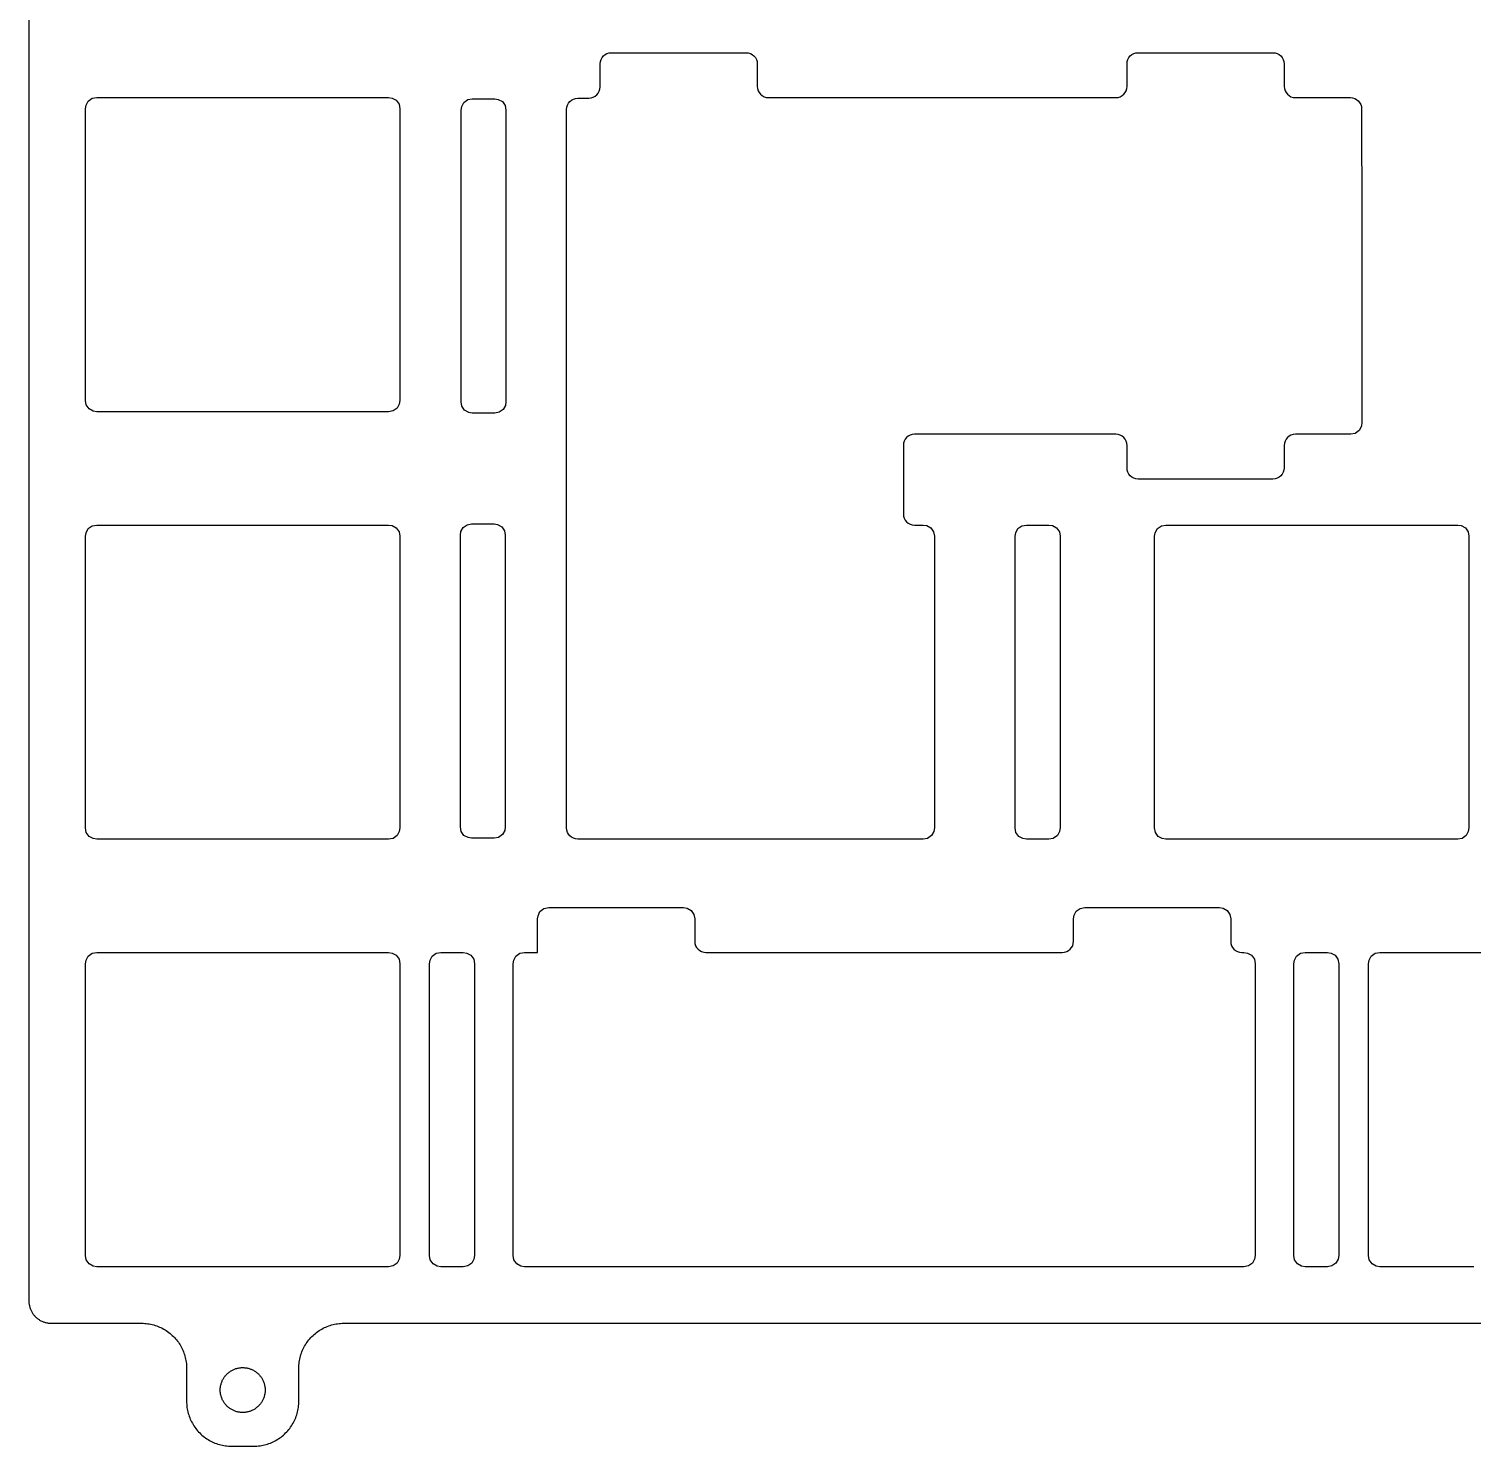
# Model space of a CAD drawing. Header units: millimetres. Extents: x -303 to 2, y 53 to 159.
# Drawn here: x -303 to -238.7, y 52.6 to 115.7 of the extents above; entities that cross this region are included whole.
import ezdxf

# ---------------------------------------------------------------- set-up
doc = ezdxf.new("R2010")
doc.units = ezdxf.units.MM
doc.layers.get('0').update_dxf_attribs({"linetype": 'CONTINUOUS'})

msp = doc.modelspace()

# ---------------------------------------------------------------- linework, layer by layer
for points in [[(-302.99709, 152.30625), (-302.99709, 59.05837), (-302.99651, 59.02423), (-302.99476, 58.99013), (-302.99185, 58.95611), (-302.98778, 58.92221), (-302.98255, 58.88846), (-302.97618, 58.85492), (-302.96866, 58.82161), (-302.96001, 58.78857), (-302.95024, 58.75586), (-302.93935, 58.72349), (-302.92737, 58.69152), (-302.9143, 58.65997), (-302.90017, 58.62889), (-302.88498, 58.59831), (-302.86875, 58.56826), (-302.85151, 58.53879), (-302.83327, 58.50992), (-302.81406, 58.48169), (-302.7939, 58.45414), (-302.7728, 58.42728), (-302.7508, 58.40117), (-302.72793, 58.37582), (-302.7042, 58.35126), (-302.67964, 58.32754), (-302.65429, 58.30466), (-302.62818, 58.28266), (-302.60133, 58.26157), (-302.57377, 58.2414), (-302.54554, 58.22219), (-302.51667, 58.20395), (-302.4872, 58.18671), (-302.45716, 58.17049), (-302.42657, 58.1553), (-302.39549, 58.14116), (-302.36395, 58.12809), (-302.33197, 58.11611), (-302.29961, 58.10523), (-302.26689, 58.09546), (-302.23386, 58.08681), (-302.20055, 58.07929), (-302.167, 58.07291), (-302.13326, 58.06769), (-302.09936, 58.06362), (-302.06533, 58.0607), (-302.03123, 58.05896), (-301.99709, 58.05837), (-297.97159, 58.05837), (-297.90331, 58.05721), (-297.83511, 58.05371), (-297.76706, 58.04789), (-297.69926, 58.03974), (-297.63177, 58.02929), (-297.56468, 58.01654), (-297.49806, 58.00151), (-297.432, 57.98421), (-297.36656, 57.96466), (-297.30183, 57.94289), (-297.23788, 57.91893), (-297.17479, 57.8928), (-297.11262, 57.86452), (-297.05146, 57.83414), (-296.99137, 57.80169), (-296.93242, 57.76721), (-296.87469, 57.73074), (-296.81823, 57.69231), (-296.76312, 57.65198), (-296.70942, 57.6098), (-296.65718, 57.5658), (-296.60648, 57.52004), (-296.55738, 57.47259), (-296.50992, 57.42348), (-296.46416, 57.37278), (-296.42017, 57.32055), (-296.37798, 57.26685), (-296.33765, 57.21173), (-296.29923, 57.15528), (-296.26275, 57.09754), (-296.22827, 57.03859), (-296.19582, 56.9785), (-296.16544, 56.91734), (-296.13717, 56.85517), (-296.11103, 56.79208), (-296.08707, 56.72813), (-296.0653, 56.6634), (-296.04576, 56.59797), (-296.02846, 56.5319), (-296.01342, 56.46528), (-296.00067, 56.39819), (-295.99022, 56.33071), (-295.98208, 56.2629), (-295.97625, 56.19486), (-295.97276, 56.12665), (-295.97159, 56.05837), (-295.97159, 54.58337), (-295.97042, 54.51509), (-295.96693, 54.44689), (-295.96111, 54.37884), (-295.95296, 54.31104), (-295.94251, 54.24355), (-295.92976, 54.17646), (-295.91473, 54.10984), (-295.89743, 54.04378), (-295.87788, 53.97834), (-295.85611, 53.91361), (-295.83215, 53.84966), (-295.80601, 53.78657), (-295.77774, 53.72441), (-295.74736, 53.66324), (-295.71491, 53.60315), (-295.68043, 53.5442), (-295.64396, 53.48647), (-295.60553, 53.43001), (-295.5652, 53.3749), (-295.52301, 53.3212), (-295.47902, 53.26897), (-295.43326, 53.21827), (-295.3858, 53.16916), (-295.3367, 53.1217), (-295.286, 53.07595), (-295.23377, 53.03195), (-295.18006, 52.98976), (-295.12495, 52.94943), (-295.06849, 52.91101), (-295.01076, 52.87453), (-294.95181, 52.84005), (-294.89172, 52.8076), (-294.83056, 52.77722), (-294.76839, 52.74895), (-294.7053, 52.72282), (-294.64135, 52.69885), (-294.57662, 52.67708), (-294.51118, 52.65754), (-294.44512, 52.64024), (-294.3785, 52.6252), (-294.31141, 52.61245), (-294.24392, 52.602), (-294.17612, 52.59386), (-294.10808, 52.58804), (-294.03987, 52.58454), (-293.97159, 52.58337), (-292.97159, 52.58337), (-292.90331, 52.58454), (-292.83511, 52.58804), (-292.76706, 52.59386), (-292.69926, 52.602), (-292.63177, 52.61245), (-292.56468, 52.6252), (-292.49806, 52.64024), (-292.432, 52.65754), (-292.36656, 52.67708), (-292.30183, 52.69885), (-292.23788, 52.72282), (-292.17479, 52.74895), (-292.11262, 52.77722), (-292.05146, 52.8076), (-291.99137, 52.84005), (-291.93242, 52.87453), (-291.87469, 52.91101), (-291.81823, 52.94943), (-291.76312, 52.98976), (-291.70942, 53.03195), (-291.65718, 53.07595), (-291.60648, 53.1217), (-291.55738, 53.16916), (-291.50992, 53.21827), (-291.46416, 53.26897), (-291.42017, 53.3212), (-291.37798, 53.3749), (-291.33765, 53.43001), (-291.29923, 53.48647), (-291.26275, 53.5442), (-291.22827, 53.60315), (-291.19582, 53.66324), (-291.16544, 53.72441), (-291.13717, 53.78657), (-291.11103, 53.84966), (-291.08707, 53.91361), (-291.0653, 53.97834), (-291.04576, 54.04378), (-291.02846, 54.10984), (-291.01342, 54.17646), (-291.00067, 54.24355), (-290.99022, 54.31104), (-290.98208, 54.37884), (-290.97625, 54.44689), (-290.97276, 54.51509), (-290.97159, 54.58337), (-290.97159, 56.05837), (-290.97042, 56.12665), (-290.96693, 56.19486), (-290.96111, 56.2629), (-290.95296, 56.33071), (-290.94251, 56.39819), (-290.92976, 56.46528), (-290.91473, 56.5319), (-290.89743, 56.59797), (-290.87788, 56.6634), (-290.85611, 56.72813), (-290.83215, 56.79208), (-290.80601, 56.85517), (-290.77774, 56.91734), (-290.74736, 56.9785), (-290.71491, 57.03859), (-290.68043, 57.09754), (-290.64396, 57.15528), (-290.60553, 57.21173), (-290.5652, 57.26685), (-290.52301, 57.32055), (-290.47902, 57.37278), (-290.43326, 57.42348), (-290.3858, 57.47259), (-290.3367, 57.52004), (-290.286, 57.5658), (-290.23377, 57.6098), (-290.18006, 57.65198), (-290.12495, 57.69231), (-290.06849, 57.73074), (-290.01076, 57.76721), (-289.95181, 57.80169), (-289.89172, 57.83414), (-289.83056, 57.86452), (-289.76839, 57.8928), (-289.7053, 57.91893), (-289.64135, 57.94289), (-289.57662, 57.96466), (-289.51118, 57.98421), (-289.44512, 58.00151), (-289.3785, 58.01654), (-289.31141, 58.02929), (-289.24392, 58.03974), (-289.17612, 58.04789), (-289.10808, 58.05371), (-289.03987, 58.05721), (-288.97159, 58.05837), (-202.72159, 58.05837)], [(-238.62415, 60.58084), (-239.20834, 60.58084), (-239.79966, 60.58084), (-240.39694, 60.58084), (-240.99897, 60.58084), (-241.60458, 60.58084), (-242.21256, 60.58084), (-242.82174, 60.58084), (-242.97994, 60.60721), (-243.16354, 60.70291), (-243.28893, 60.88118), (-243.32174, 61.08084), (-243.32174, 61.15543), (-243.32174, 61.37283), (-243.32174, 61.72354), (-243.32174, 61.94591), (-243.32174, 62.19803), (-243.32174, 62.47871), (-243.32174, 62.78677), (-243.32174, 63.12102), (-243.32174, 63.48026), (-243.32174, 63.8633), (-243.32174, 64.26895), (-243.32174, 64.69603), (-243.32174, 65.14334), (-243.32174, 65.6097), (-243.32174, 66.0939), (-243.32174, 66.59477), (-243.32174, 67.11111), (-243.32174, 67.64174), (-243.32174, 68.18546), (-243.32174, 68.74107), (-243.32174, 69.3074), (-243.32174, 69.88325), (-243.32174, 70.46744), (-243.32174, 71.05876), (-243.32174, 71.65604), (-243.32174, 72.25807), (-243.32174, 72.86368), (-243.32174, 73.47166), (-243.32174, 74.08084), (-243.29537, 74.23904), (-243.19967, 74.42264), (-243.0214, 74.54803), (-242.82174, 74.58084), (-242.74716, 74.58084), (-242.52975, 74.58084), (-242.17904, 74.58084), (-241.95667, 74.58084), (-241.70455, 74.58084), (-241.42387, 74.58084), (-241.11581, 74.58084), (-240.78156, 74.58084), (-240.42233, 74.58084), (-240.03928, 74.58084), (-239.63363, 74.58084), (-239.20655, 74.58084), (-238.75924, 74.58084), (-238.29289, 74.58084)]]:
    msp.add_lwpolyline(points)
for points in [[(-262.65924, 90.73143), (-262.65924, 90.34839), (-262.65924, 89.94273), (-262.65924, 89.51565), (-262.65924, 89.06834), (-262.65924, 88.60199), (-262.65924, 88.11778), (-262.65924, 87.61691), (-262.65924, 87.10057), (-262.65924, 86.56994), (-262.65924, 86.02623), (-262.65924, 85.47061), (-262.65924, 84.90428), (-262.65924, 84.32843), (-262.65924, 83.74424), (-262.65924, 83.15292), (-262.65924, 82.55565), (-262.65924, 81.95361), (-262.65924, 81.348), (-262.65924, 80.74002), (-262.65924, 80.13084), (-262.68561, 79.97264), (-262.78131, 79.78904), (-262.95958, 79.66365), (-263.15924, 79.63084), (-263.23382, 79.63084), (-263.45123, 79.63084), (-263.80194, 79.63084), (-264.02431, 79.63084), (-264.27643, 79.63084), (-264.55711, 79.63084), (-264.86517, 79.63084), (-265.19942, 79.63084), (-265.55865, 79.63084), (-265.9417, 79.63084), (-266.34735, 79.63084), (-266.77443, 79.63084), (-267.22174, 79.63084), (-267.68809, 79.63084), (-268.1723, 79.63084), (-268.67317, 79.63084), (-269.18951, 79.63084), (-269.72014, 79.63084), (-270.26385, 79.63084), (-270.81947, 79.63084), (-271.3858, 79.63084), (-271.96165, 79.63084), (-272.54584, 79.63084), (-273.13716, 79.63084), (-273.73444, 79.63084), (-274.33647, 79.63084), (-274.94208, 79.63084), (-275.55006, 79.63084), (-276.15924, 79.63084), (-278.54024, 79.63084, -0.41421356), (-279.04024, 80.13084), (-279.04024, 89.65584), (-279.04024, 89.73216), (-279.04024, 89.95086), (-279.04024, 90.30246), (-279.04024, 90.52513), (-279.04024, 90.77748), (-279.04024, 91.05831), (-279.04024, 91.36645), (-279.04024, 91.7007), (-279.04024, 92.05989), (-279.04024, 92.44283), (-279.04024, 92.84833), (-279.04024, 93.27522), (-279.04024, 93.7223), (-279.04024, 94.18839), (-279.04024, 94.67231), (-279.04024, 95.17287), (-279.04024, 95.6889), (-279.04024, 96.21919), (-279.04024, 96.76258), (-279.04024, 97.31787), (-279.04024, 97.88389), (-279.04024, 98.45944), (-279.04024, 99.04334), (-279.04024, 99.63441), (-279.04024, 100.23147), (-279.04024, 100.83332), (-279.04024, 101.43879), (-279.04024, 102.04669), (-279.04024, 102.65584), (-279.04024, 112.15372, -0.41421356), (-278.54024, 112.65372), (-278.04849, 112.65372, 0.41421356), (-277.54849, 113.15372), (-277.54849, 114.18084, -0.41421356), (-277.04849, 114.68084), (-277.04849, 114.68084), (-271.04849, 114.68084), (-271.04849, 114.68084, -0.41421356), (-270.54849, 114.18084), (-270.54849, 113.18084, 0.41421356), (-270.04849, 112.68084), (-269.01549, 112.68084), (-268.94091, 112.68084), (-268.7235, 112.68084), (-268.37279, 112.68084), (-268.15042, 112.68084), (-267.8983, 112.68084), (-267.61762, 112.68084), (-267.30956, 112.68084), (-266.97531, 112.68084), (-266.61608, 112.68084), (-266.23303, 112.68084), (-265.82738, 112.68084), (-265.4003, 112.68084), (-264.95299, 112.68084), (-264.48664, 112.68084), (-264.00243, 112.68084), (-263.50156, 112.68084), (-262.98522, 112.68084), (-262.45459, 112.68084), (-261.91088, 112.68084), (-261.35526, 112.68084), (-260.78893, 112.68084), (-260.21308, 112.68084), (-259.62889, 112.68084), (-259.03757, 112.68084), (-258.44029, 112.68084), (-257.83826, 112.68084), (-257.23265, 112.68084), (-256.62467, 112.68084), (-256.01549, 112.68084), (-254.57749, 112.68084, 0.41421356), (-254.07749, 113.18084), (-254.07749, 114.18084, -0.41421356), (-253.57749, 114.68084), (-253.57749, 114.68084), (-247.57749, 114.68084), (-247.57749, 114.68084, -0.41421356), (-247.07749, 114.18084), (-247.07749, 113.18084, 0.41421356), (-246.57749, 112.68084), (-244.12866, 112.68084, -0.41421356), (-243.62866, 112.18084), (-243.62866, 111.20131), (-243.62592, 111.18146), (-243.62583, 111.10688), (-243.62556, 110.88952), (-243.62513, 110.53896), (-243.62485, 110.31671), (-243.62454, 110.06475), (-243.62419, 109.78426), (-243.62381, 109.47646), (-243.6234, 109.14252), (-243.62296, 108.78365), (-243.62248, 108.40105), (-243.62198, 107.99591), (-243.62146, 107.56942), (-243.6209, 107.12278), (-243.62033, 106.65718), (-243.61973, 106.17383), (-243.61911, 105.67392), (-243.61847, 105.15864), (-243.61782, 104.62919), (-243.61715, 104.08677), (-243.61646, 103.53257), (-243.61576, 102.96778), (-243.61505, 102.39361), (-243.61433, 101.81124), (-243.6136, 101.22188), (-243.61286, 100.62672), (-243.61212, 100.02696), (-243.61137, 99.42379), (-243.61062, 98.8184), (-243.60987, 98.212), (-243.63604, 98.0441), (-243.73151, 97.84918), (-243.90962, 97.7159), (-244.10924, 97.68084), (-244.18382, 97.68084), (-244.40123, 97.68084), (-244.75194, 97.68084), (-244.97431, 97.68084), (-245.22643, 97.68084), (-245.50711, 97.68084), (-245.81517, 97.68084), (-246.14942, 97.68084), (-246.50865, 97.68084), (-246.57749, 97.68084, 0.41421356), (-247.07749, 97.18084), (-247.07749, 96.18084, -0.41421356), (-247.57749, 95.68084), (-253.57749, 95.68084, -0.41421356), (-254.07749, 96.18084), (-254.07749, 97.18084, 0.41421356), (-254.57749, 97.68084), (-254.68444, 97.68084), (-255.28647, 97.68084), (-255.89208, 97.68084), (-256.50006, 97.68084), (-257.10924, 97.68084), (-263.54024, 97.68084, 0.41421356), (-264.04024, 97.18084), (-264.04024, 94.13084, 0.41421356), (-263.54024, 93.63084), (-263.15924, 93.63084), (-263.00104, 93.60447), (-262.81744, 93.50877), (-262.69205, 93.3305), (-262.65924, 93.13084), (-262.65924, 93.05626), (-262.65924, 92.83885), (-262.65924, 92.48814), (-262.65924, 92.26577), (-262.65924, 92.01365), (-262.65924, 91.73297), (-262.65924, 91.42491), (-262.65924, 91.09066)], [(-248.87174, 60.58084), (-248.94523, 60.58084), (-249.16027, 60.58084), (-249.50867, 60.58084), (-249.98229, 60.58084), (-250.57294, 60.58084), (-251.27247, 60.58084), (-252.07271, 60.58084), (-252.96549, 60.58084), (-253.94264, 60.58084), (-254.99601, 60.58084), (-256.11741, 60.58084), (-257.29869, 60.58084), (-258.53168, 60.58084), (-259.80821, 60.58084), (-261.12012, 60.58084), (-262.45924, 60.58084), (-263.8174, 60.58084), (-265.18644, 60.58084), (-266.55818, 60.58084), (-267.92447, 60.58084), (-269.27714, 60.58084), (-270.60802, 60.58084), (-271.90894, 60.58084), (-273.17174, 60.58084), (-274.38825, 60.58084), (-275.5503, 60.58084), (-276.64974, 60.58084), (-277.67838, 60.58084), (-278.62807, 60.58084), (-279.49064, 60.58084), (-280.25792, 60.58084), (-280.92174, 60.58084), (-281.07994, 60.60721), (-281.26354, 60.70291), (-281.38893, 60.88118), (-281.42174, 61.08084), (-281.42174, 61.15543), (-281.42174, 61.37283), (-281.42174, 61.72354), (-281.42174, 61.94591), (-281.42174, 62.19803), (-281.42174, 62.47871), (-281.42174, 62.78677), (-281.42174, 63.12102), (-281.42174, 63.48026), (-281.42174, 63.8633), (-281.42174, 64.26895), (-281.42174, 64.69603), (-281.42174, 65.14334), (-281.42174, 65.6097), (-281.42174, 66.0939), (-281.42174, 66.59477), (-281.42174, 67.11111), (-281.42174, 67.64174), (-281.42174, 68.18546), (-281.42174, 68.74107), (-281.42174, 69.3074), (-281.42174, 69.88325), (-281.42174, 70.46744), (-281.42174, 71.05876), (-281.42174, 71.65604), (-281.42174, 72.25807), (-281.42174, 72.86368), (-281.42174, 73.47166), (-281.42174, 74.08084), (-281.39537, 74.23904), (-281.29967, 74.42264), (-281.1214, 74.54803), (-280.92174, 74.58084), (-280.33469, 74.58084), (-280.33469, 76.08802), (-280.30976, 76.21834), (-280.23549, 76.40655), (-280.06383, 76.5423), (-279.83474, 76.58084), (-279.69997, 76.58084), (-279.43548, 76.58084), (-279.18957, 76.58084), (-278.89312, 76.58084), (-278.55053, 76.58084), (-278.16619, 76.58084), (-277.95974, 76.58084), (-277.7445, 76.58084), (-277.52102, 76.58084), (-277.28985, 76.58084), (-277.05154, 76.58084), (-276.80663, 76.58084), (-276.55569, 76.58084), (-276.29925, 76.58084), (-276.03787, 76.58084), (-275.77209, 76.58084), (-275.50246, 76.58084), (-275.22955, 76.58084), (-274.95388, 76.58084), (-274.67602, 76.58084), (-274.39651, 76.58084), (-274.1159, 76.58084), (-273.83474, 76.58084), (-273.67654, 76.55447), (-273.49294, 76.45877), (-273.36755, 76.2805), (-273.33474, 76.08084), (-273.33474, 75.08084, 0.41421356), (-272.83474, 74.58084), (-271.39674, 74.58084), (-271.32216, 74.58084), (-271.10475, 74.58084), (-270.75404, 74.58084), (-270.53167, 74.58084), (-270.27955, 74.58084), (-269.99887, 74.58084), (-269.69081, 74.58084), (-269.35656, 74.58084), (-268.99733, 74.58084), (-268.61428, 74.58084), (-268.20863, 74.58084), (-267.78155, 74.58084), (-267.33424, 74.58084), (-266.86789, 74.58084), (-266.38368, 74.58084), (-265.88281, 74.58084), (-265.36647, 74.58084), (-264.83584, 74.58084), (-264.29213, 74.58084), (-263.73651, 74.58084), (-263.17018, 74.58084), (-262.59433, 74.58084), (-262.01014, 74.58084), (-261.41882, 74.58084), (-260.82154, 74.58084), (-260.21951, 74.58084), (-259.6139, 74.58084), (-259.00592, 74.58084), (-258.39674, 74.58084), (-256.95874, 74.58084, 0.41421356), (-256.45874, 75.08084), (-256.45874, 76.08084), (-256.43237, 76.23904), (-256.33667, 76.42264), (-256.1584, 76.54803), (-255.95874, 76.58084), (-255.82397, 76.58084), (-255.55948, 76.58084), (-255.31357, 76.58084), (-255.01712, 76.58084), (-254.67453, 76.58084), (-254.29019, 76.58084), (-254.08374, 76.58084), (-253.8685, 76.58084), (-253.64502, 76.58084), (-253.41385, 76.58084), (-253.17554, 76.58084), (-252.93063, 76.58084), (-252.67969, 76.58084), (-252.42325, 76.58084), (-252.16187, 76.58084), (-251.89609, 76.58084), (-251.62646, 76.58084), (-251.35355, 76.58084), (-251.07788, 76.58084), (-250.80002, 76.58084), (-250.52051, 76.58084), (-250.2399, 76.58084), (-249.95874, 76.58084), (-249.80054, 76.55447), (-249.61694, 76.45877), (-249.49155, 76.2805), (-249.45874, 76.08084), (-249.45874, 75.08084, 0.41421356), (-248.95874, 74.58084), (-248.87174, 74.58084), (-248.71354, 74.55447), (-248.52994, 74.45877), (-248.40455, 74.2805), (-248.37174, 74.08084), (-248.37174, 74.00626), (-248.37174, 73.78885), (-248.37174, 73.43814), (-248.37174, 73.21577), (-248.37174, 72.96365), (-248.37174, 72.68297), (-248.37174, 72.37491), (-248.37174, 72.04066), (-248.37174, 71.68143), (-248.37174, 71.29839), (-248.37174, 70.89273), (-248.37174, 70.46565), (-248.37174, 70.01834), (-248.37174, 69.55199), (-248.37174, 69.06778), (-248.37174, 68.56691), (-248.37174, 68.05057), (-248.37174, 67.51994), (-248.37174, 66.97623), (-248.37174, 66.42061), (-248.37174, 65.85428), (-248.37174, 65.27843), (-248.37174, 64.69424), (-248.37174, 64.10292), (-248.37174, 63.50565), (-248.37174, 62.90361), (-248.37174, 62.298), (-248.37174, 61.69002), (-248.37174, 61.08084), (-248.39811, 60.92264), (-248.49381, 60.73904), (-248.67208, 60.61365)]]:
    msp.add_lwpolyline(points, format="xyb", close=True)
for points in [[(-294.63197, 98.68084), (-295.1983, 98.68084), (-295.77415, 98.68084), (-296.35834, 98.68084), (-296.94966, 98.68084), (-297.54694, 98.68084), (-298.14897, 98.68084), (-298.75458, 98.68084), (-299.36256, 98.68084), (-299.97174, 98.68084), (-300.12994, 98.70721), (-300.31354, 98.80291), (-300.43893, 98.98118), (-300.47174, 99.18084), (-300.47174, 99.25543), (-300.47174, 99.47283), (-300.47174, 99.82354), (-300.47174, 100.04591), (-300.47174, 100.29803), (-300.47174, 100.57871), (-300.47174, 100.88677), (-300.47174, 101.22102), (-300.47174, 101.58026), (-300.47174, 101.9633), (-300.47174, 102.36895), (-300.47174, 102.79603), (-300.47174, 103.24334), (-300.47174, 103.7097), (-300.47174, 104.1939), (-300.47174, 104.69477), (-300.47174, 105.21111), (-300.47174, 105.74174), (-300.47174, 106.28546), (-300.47174, 106.84107), (-300.47174, 107.4074), (-300.47174, 107.98325), (-300.47174, 108.56744), (-300.47174, 109.15876), (-300.47174, 109.75604), (-300.47174, 110.35807), (-300.47174, 110.96368), (-300.47174, 111.57166), (-300.47174, 112.18084), (-300.44537, 112.33904), (-300.34967, 112.52264), (-300.1714, 112.64803), (-299.97174, 112.68084), (-299.89716, 112.68084), (-299.67975, 112.68084), (-299.32904, 112.68084), (-299.10667, 112.68084), (-298.85455, 112.68084), (-298.57387, 112.68084), (-298.26581, 112.68084), (-297.93156, 112.68084), (-297.57233, 112.68084), (-297.18928, 112.68084), (-296.78363, 112.68084), (-296.35655, 112.68084), (-295.90924, 112.68084), (-295.44289, 112.68084), (-294.95868, 112.68084), (-294.45781, 112.68084), (-293.94147, 112.68084), (-293.41084, 112.68084), (-292.86713, 112.68084), (-292.31151, 112.68084), (-291.74518, 112.68084), (-291.16933, 112.68084), (-290.58514, 112.68084), (-289.99382, 112.68084), (-289.39654, 112.68084), (-288.79451, 112.68084), (-288.1889, 112.68084), (-287.58092, 112.68084), (-286.97174, 112.68084), (-286.81354, 112.65447), (-286.62994, 112.55877), (-286.50455, 112.3805), (-286.47174, 112.18084), (-286.47174, 112.10626), (-286.47174, 111.88885), (-286.47174, 111.53814), (-286.47174, 111.31577), (-286.47174, 111.06365), (-286.47174, 110.78297), (-286.47174, 110.47491), (-286.47174, 110.14066), (-286.47174, 109.78143), (-286.47174, 109.39839), (-286.47174, 108.99273), (-286.47174, 108.56565), (-286.47174, 108.11834), (-286.47174, 107.65199), (-286.47174, 107.16778), (-286.47174, 106.66691), (-286.47174, 106.15057), (-286.47174, 105.61994), (-286.47174, 105.07623), (-286.47174, 104.52061), (-286.47174, 103.95428), (-286.47174, 103.37843), (-286.47174, 102.79424), (-286.47174, 102.20292), (-286.47174, 101.60565), (-286.47174, 101.00361), (-286.47174, 100.398), (-286.47174, 99.79002), (-286.47174, 99.18084), (-286.49811, 99.02264), (-286.59381, 98.83904), (-286.77208, 98.71365), (-286.97174, 98.68084), (-287.04632, 98.68084), (-287.26373, 98.68084), (-287.61444, 98.68084), (-287.83681, 98.68084), (-288.08893, 98.68084), (-288.36961, 98.68084), (-288.67767, 98.68084), (-289.01192, 98.68084), (-289.37115, 98.68084), (-289.7542, 98.68084), (-290.15985, 98.68084), (-290.58693, 98.68084), (-291.03424, 98.68084), (-291.50059, 98.68084), (-291.9848, 98.68084), (-292.48567, 98.68084), (-293.00201, 98.68084), (-293.53264, 98.68084), (-294.07635, 98.68084)], [(-281.74249, 101.54765), (-281.74249, 100.94561), (-281.74249, 100.34), (-281.74249, 99.73202), (-281.74249, 99.12284), (-281.76886, 98.96464), (-281.86456, 98.78104), (-282.04283, 98.65565), (-282.24249, 98.62284), (-282.35002, 98.62284), (-282.55499, 98.62284), (-282.789, 98.62284), (-283.01002, 98.62284), (-283.24249, 98.62284), (-283.40069, 98.64921), (-283.58429, 98.74491), (-283.70968, 98.92318), (-283.74249, 99.12284), (-283.74249, 99.19743), (-283.74249, 99.41483), (-283.74249, 99.76554), (-283.74249, 99.98791), (-283.74249, 100.24003), (-283.74249, 100.52071), (-283.74249, 100.82877), (-283.74249, 101.16302), (-283.74249, 101.52226), (-283.74249, 101.9053), (-283.74249, 102.31095), (-283.74249, 102.73803), (-283.74249, 103.18534), (-283.74249, 103.6517), (-283.74249, 104.1359), (-283.74249, 104.63677), (-283.74249, 105.15311), (-283.74249, 105.68374), (-283.74249, 106.22746), (-283.74249, 106.78307), (-283.74249, 107.3494), (-283.74249, 107.92525), (-283.74249, 108.50944), (-283.74249, 109.10076), (-283.74249, 109.69804), (-283.74249, 110.30007), (-283.74249, 110.90568), (-283.74249, 111.51366), (-283.74249, 112.12284), (-283.71612, 112.28104), (-283.62042, 112.46464), (-283.44215, 112.59003), (-283.24249, 112.62284), (-283.13496, 112.62284), (-282.92999, 112.62284), (-282.69598, 112.62284), (-282.47496, 112.62284), (-282.24249, 112.62284), (-282.08429, 112.59647), (-281.90069, 112.50077), (-281.7753, 112.3225), (-281.74249, 112.12284), (-281.74249, 112.04826), (-281.74249, 111.83085), (-281.74249, 111.48014), (-281.74249, 111.25777), (-281.74249, 111.00565), (-281.74249, 110.72497), (-281.74249, 110.41691), (-281.74249, 110.08266), (-281.74249, 109.72343), (-281.74249, 109.34039), (-281.74249, 108.93473), (-281.74249, 108.50765), (-281.74249, 108.06034), (-281.74249, 107.59399), (-281.74249, 107.10978), (-281.74249, 106.60891), (-281.74249, 106.09257), (-281.74249, 105.56194), (-281.74249, 105.01823), (-281.74249, 104.46261), (-281.74249, 103.89628), (-281.74249, 103.32043), (-281.74249, 102.73624), (-281.74249, 102.14492)], [(-299.10667, 93.63084), (-298.85455, 93.63084), (-298.57387, 93.63084), (-298.26581, 93.63084), (-297.93156, 93.63084), (-297.57233, 93.63084), (-297.18928, 93.63084), (-296.78363, 93.63084), (-296.35655, 93.63084), (-295.90924, 93.63084), (-295.44289, 93.63084), (-294.95868, 93.63084), (-294.45781, 93.63084), (-293.94147, 93.63084), (-293.41084, 93.63084), (-292.86713, 93.63084), (-292.31151, 93.63084), (-291.74518, 93.63084), (-291.16933, 93.63084), (-290.58514, 93.63084), (-289.99382, 93.63084), (-289.39654, 93.63084), (-288.79451, 93.63084), (-288.1889, 93.63084), (-287.58092, 93.63084), (-286.97174, 93.63084), (-286.81354, 93.60447), (-286.62994, 93.50877), (-286.50455, 93.3305), (-286.47174, 93.13084), (-286.47174, 93.05626), (-286.47174, 92.83885), (-286.47174, 92.48814), (-286.47174, 92.26577), (-286.47174, 92.01365), (-286.47174, 91.73297), (-286.47174, 91.42491), (-286.47174, 91.09066), (-286.47174, 90.73143), (-286.47174, 90.34839), (-286.47174, 89.94273), (-286.47174, 89.51565), (-286.47174, 89.06834), (-286.47174, 88.60199), (-286.47174, 88.11778), (-286.47174, 87.61691), (-286.47174, 87.10057), (-286.47174, 86.56994), (-286.47174, 86.02623), (-286.47174, 85.47061), (-286.47174, 84.90428), (-286.47174, 84.32843), (-286.47174, 83.74424), (-286.47174, 83.15292), (-286.47174, 82.55565), (-286.47174, 81.95361), (-286.47174, 81.348), (-286.47174, 80.74002), (-286.47174, 80.13084), (-286.49811, 79.97264), (-286.59381, 79.78904), (-286.77208, 79.66365), (-286.97174, 79.63084), (-287.04632, 79.63084), (-287.26373, 79.63084), (-287.61444, 79.63084), (-287.83681, 79.63084), (-288.08893, 79.63084), (-288.36961, 79.63084), (-288.67767, 79.63084), (-289.01192, 79.63084), (-289.37115, 79.63084), (-289.7542, 79.63084), (-290.15985, 79.63084), (-290.58693, 79.63084), (-291.03424, 79.63084), (-291.50059, 79.63084), (-291.9848, 79.63084), (-292.48567, 79.63084), (-293.00201, 79.63084), (-293.53264, 79.63084), (-294.07635, 79.63084), (-294.63197, 79.63084), (-295.1983, 79.63084), (-295.77415, 79.63084), (-296.35834, 79.63084), (-296.94966, 79.63084), (-297.54694, 79.63084), (-298.14897, 79.63084), (-298.75458, 79.63084), (-299.36256, 79.63084), (-299.97174, 79.63084), (-300.12994, 79.65721), (-300.31354, 79.75291), (-300.43893, 79.93118), (-300.47174, 80.13084), (-300.47174, 80.20543), (-300.47174, 80.42283), (-300.47174, 80.77354), (-300.47174, 80.99591), (-300.47174, 81.24803), (-300.47174, 81.52871), (-300.47174, 81.83677), (-300.47174, 82.17102), (-300.47174, 82.53026), (-300.47174, 82.9133), (-300.47174, 83.31895), (-300.47174, 83.74603), (-300.47174, 84.19334), (-300.47174, 84.6597), (-300.47174, 85.1439), (-300.47174, 85.64477), (-300.47174, 86.16111), (-300.47174, 86.69174), (-300.47174, 87.23546), (-300.47174, 87.79107), (-300.47174, 88.3574), (-300.47174, 88.93325), (-300.47174, 89.51744), (-300.47174, 90.10876), (-300.47174, 90.70604), (-300.47174, 91.30807), (-300.47174, 91.91368), (-300.47174, 92.52166), (-300.47174, 93.13084), (-300.44537, 93.28904), (-300.34967, 93.47264), (-300.1714, 93.59803), (-299.97174, 93.63084), (-299.89716, 93.63084), (-299.67975, 93.63084), (-299.32904, 93.63084)], [(-283.65217, 93.52064), (-283.4739, 93.64603), (-283.27424, 93.67884), (-283.16671, 93.67884), (-282.96174, 93.67884), (-282.72773, 93.67884), (-282.50671, 93.67884), (-282.27424, 93.67884), (-282.11604, 93.65247), (-281.93244, 93.55677), (-281.80705, 93.3785), (-281.77424, 93.17884), (-281.77424, 93.10426), (-281.77424, 92.88685), (-281.77424, 92.53614), (-281.77424, 92.31377), (-281.77424, 92.06165), (-281.77424, 91.78097), (-281.77424, 91.47291), (-281.77424, 91.13866), (-281.77424, 90.77943), (-281.77424, 90.39639), (-281.77424, 89.99073), (-281.77424, 89.56365), (-281.77424, 89.11634), (-281.77424, 88.64999), (-281.77424, 88.16578), (-281.77424, 87.66491), (-281.77424, 87.14857), (-281.77424, 86.61794), (-281.77424, 86.07423), (-281.77424, 85.51861), (-281.77424, 84.95228), (-281.77424, 84.37643), (-281.77424, 83.79224), (-281.77424, 83.20092), (-281.77424, 82.60365), (-281.77424, 82.00161), (-281.77424, 81.396), (-281.77424, 80.78802), (-281.77424, 80.17884), (-281.80061, 80.02064), (-281.89631, 79.83704), (-282.07458, 79.71165), (-282.27424, 79.67884), (-282.38177, 79.67884), (-282.58674, 79.67884), (-282.82075, 79.67884), (-283.04177, 79.67884), (-283.27424, 79.67884), (-283.43244, 79.70521), (-283.61604, 79.80091), (-283.74143, 79.97918), (-283.77424, 80.17884), (-283.77424, 80.25343), (-283.77424, 80.47083), (-283.77424, 80.82154), (-283.77424, 81.04391), (-283.77424, 81.29603), (-283.77424, 81.57671), (-283.77424, 81.88477), (-283.77424, 82.21902), (-283.77424, 82.57826), (-283.77424, 82.9613), (-283.77424, 83.36695), (-283.77424, 83.79403), (-283.77424, 84.24134), (-283.77424, 84.7077), (-283.77424, 85.1919), (-283.77424, 85.69277), (-283.77424, 86.20911), (-283.77424, 86.73974), (-283.77424, 87.28346), (-283.77424, 87.83907), (-283.77424, 88.4054), (-283.77424, 88.98125), (-283.77424, 89.56544), (-283.77424, 90.15676), (-283.77424, 90.75404), (-283.77424, 91.35607), (-283.77424, 91.96168), (-283.77424, 92.56966), (-283.77424, 93.17884), (-283.74787, 93.33704)], [(-259.05924, 81.24803), (-259.05924, 81.52871), (-259.05924, 81.83677), (-259.05924, 82.17102), (-259.05924, 82.53026), (-259.05924, 82.9133), (-259.05924, 83.31895), (-259.05924, 83.74603), (-259.05924, 84.19334), (-259.05924, 84.6597), (-259.05924, 85.1439), (-259.05924, 85.64477), (-259.05924, 86.16111), (-259.05924, 86.69174), (-259.05924, 87.23546), (-259.05924, 87.79107), (-259.05924, 88.3574), (-259.05924, 88.93325), (-259.05924, 89.51744), (-259.05924, 90.10876), (-259.05924, 90.70604), (-259.05924, 91.30807), (-259.05924, 91.91368), (-259.05924, 92.52166), (-259.05924, 93.13084), (-259.03287, 93.28904), (-258.93717, 93.47264), (-258.7589, 93.59803), (-258.55924, 93.63084), (-258.45171, 93.63084), (-258.24674, 93.63084), (-258.01273, 93.63084), (-257.79171, 93.63084), (-257.55924, 93.63084), (-257.40104, 93.60447), (-257.21744, 93.50877), (-257.09205, 93.3305), (-257.05924, 93.13084), (-257.05924, 93.05626), (-257.05924, 92.83885), (-257.05924, 92.48814), (-257.05924, 92.26577), (-257.05924, 92.01365), (-257.05924, 91.73297), (-257.05924, 91.42491), (-257.05924, 91.09066), (-257.05924, 90.73143), (-257.05924, 90.34839), (-257.05924, 89.94273), (-257.05924, 89.51565), (-257.05924, 89.06834), (-257.05924, 88.60199), (-257.05924, 88.11778), (-257.05924, 87.61691), (-257.05924, 87.10057), (-257.05924, 86.56994), (-257.05924, 86.02623), (-257.05924, 85.47061), (-257.05924, 84.90428), (-257.05924, 84.32843), (-257.05924, 83.74424), (-257.05924, 83.15292), (-257.05924, 82.55565), (-257.05924, 81.95361), (-257.05924, 81.348), (-257.05924, 80.74002), (-257.05924, 80.13084), (-257.08561, 79.97264), (-257.18131, 79.78904), (-257.35958, 79.66365), (-257.55924, 79.63084), (-257.66677, 79.63084), (-257.87174, 79.63084), (-258.10575, 79.63084), (-258.32677, 79.63084), (-258.55924, 79.63084), (-258.71744, 79.65721), (-258.90104, 79.75291), (-259.02643, 79.93118), (-259.05924, 80.13084), (-259.05924, 80.20543), (-259.05924, 80.42283), (-259.05924, 80.77354), (-259.05924, 80.99591)], [(-252.82037, 93.28904), (-252.72467, 93.47264), (-252.5464, 93.59803), (-252.34674, 93.63084), (-252.27216, 93.63084), (-252.05475, 93.63084), (-251.70404, 93.63084), (-251.48167, 93.63084), (-251.22955, 93.63084), (-250.94887, 93.63084), (-250.64081, 93.63084), (-250.30656, 93.63084), (-249.94733, 93.63084), (-249.56428, 93.63084), (-249.15863, 93.63084), (-248.73155, 93.63084), (-248.28424, 93.63084), (-247.81789, 93.63084), (-247.33368, 93.63084), (-246.83281, 93.63084), (-246.31647, 93.63084), (-245.78584, 93.63084), (-245.24213, 93.63084), (-244.68651, 93.63084), (-244.12018, 93.63084), (-243.54433, 93.63084), (-242.96014, 93.63084), (-242.36882, 93.63084), (-241.77154, 93.63084), (-241.16951, 93.63084), (-240.5639, 93.63084), (-239.95592, 93.63084), (-239.34674, 93.63084), (-239.18854, 93.60447), (-239.00494, 93.50877), (-238.87955, 93.3305), (-238.84674, 93.13084), (-238.84674, 93.05626), (-238.84674, 92.83885), (-238.84674, 92.48814), (-238.84674, 92.26577), (-238.84674, 92.01365), (-238.84674, 91.73297), (-238.84674, 91.42491), (-238.84674, 91.09066), (-238.84674, 90.73143), (-238.84674, 90.34839), (-238.84674, 89.94273), (-238.84674, 89.51565), (-238.84674, 89.06834), (-238.84674, 88.60199), (-238.84674, 88.11778), (-238.84674, 87.61691), (-238.84674, 87.10057), (-238.84674, 86.56994), (-238.84674, 86.02623), (-238.84674, 85.47061), (-238.84674, 84.90428), (-238.84674, 84.32843), (-238.84674, 83.74424), (-238.84674, 83.15292), (-238.84674, 82.55565), (-238.84674, 81.95361), (-238.84674, 81.348), (-238.84674, 80.74002), (-238.84674, 80.13084), (-238.87311, 79.97264), (-238.96881, 79.78904), (-239.14708, 79.66365), (-239.34674, 79.63084), (-239.42132, 79.63084), (-239.63873, 79.63084), (-239.98944, 79.63084), (-240.21181, 79.63084), (-240.46393, 79.63084), (-240.74461, 79.63084), (-241.05267, 79.63084), (-241.38692, 79.63084), (-241.74615, 79.63084), (-242.1292, 79.63084), (-242.53485, 79.63084), (-242.96193, 79.63084), (-243.40924, 79.63084), (-243.87559, 79.63084), (-244.3598, 79.63084), (-244.86067, 79.63084), (-245.37701, 79.63084), (-245.90764, 79.63084), (-246.45135, 79.63084), (-247.00697, 79.63084), (-247.5733, 79.63084), (-248.14915, 79.63084), (-248.73334, 79.63084), (-249.32466, 79.63084), (-249.92194, 79.63084), (-250.52397, 79.63084), (-251.12958, 79.63084), (-251.73756, 79.63084), (-252.34674, 79.63084), (-252.50494, 79.65721), (-252.68854, 79.75291), (-252.81393, 79.93118), (-252.84674, 80.13084), (-252.84674, 80.20543), (-252.84674, 80.42283), (-252.84674, 80.77354), (-252.84674, 80.99591), (-252.84674, 81.24803), (-252.84674, 81.52871), (-252.84674, 81.83677), (-252.84674, 82.17102), (-252.84674, 82.53026), (-252.84674, 82.9133), (-252.84674, 83.31895), (-252.84674, 83.74603), (-252.84674, 84.19334), (-252.84674, 84.6597), (-252.84674, 85.1439), (-252.84674, 85.64477), (-252.84674, 86.16111), (-252.84674, 86.69174), (-252.84674, 87.23546), (-252.84674, 87.79107), (-252.84674, 88.3574), (-252.84674, 88.93325), (-252.84674, 89.51744), (-252.84674, 90.10876), (-252.84674, 90.70604), (-252.84674, 91.30807), (-252.84674, 91.91368), (-252.84674, 92.52166), (-252.84674, 93.13084)], [(-292.31151, 74.58084), (-291.74518, 74.58084), (-291.16933, 74.58084), (-290.58514, 74.58084), (-289.99382, 74.58084), (-289.39654, 74.58084), (-288.79451, 74.58084), (-288.1889, 74.58084), (-287.58092, 74.58084), (-286.97174, 74.58084), (-286.81354, 74.55447), (-286.62994, 74.45877), (-286.50455, 74.2805), (-286.47174, 74.08084), (-286.47174, 74.00626), (-286.47174, 73.78885), (-286.47174, 73.43814), (-286.47174, 73.21577), (-286.47174, 72.96365), (-286.47174, 72.68297), (-286.47174, 72.37491), (-286.47174, 72.04066), (-286.47174, 71.68143), (-286.47174, 71.29839), (-286.47174, 70.89273), (-286.47174, 70.46565), (-286.47174, 70.01834), (-286.47174, 69.55199), (-286.47174, 69.06778), (-286.47174, 68.56691), (-286.47174, 68.05057), (-286.47174, 67.51994), (-286.47174, 66.97623), (-286.47174, 66.42061), (-286.47174, 65.85428), (-286.47174, 65.27843), (-286.47174, 64.69424), (-286.47174, 64.10292), (-286.47174, 63.50565), (-286.47174, 62.90361), (-286.47174, 62.298), (-286.47174, 61.69002), (-286.47174, 61.08084), (-286.49811, 60.92264), (-286.59381, 60.73904), (-286.77208, 60.61365), (-286.97174, 60.58084), (-287.04632, 60.58084), (-287.26373, 60.58084), (-287.61444, 60.58084), (-287.83681, 60.58084), (-288.08893, 60.58084), (-288.36961, 60.58084), (-288.67767, 60.58084), (-289.01192, 60.58084), (-289.37115, 60.58084), (-289.7542, 60.58084), (-290.15985, 60.58084), (-290.58693, 60.58084), (-291.03424, 60.58084), (-291.50059, 60.58084), (-291.9848, 60.58084), (-292.48567, 60.58084), (-293.00201, 60.58084), (-293.53264, 60.58084), (-294.07635, 60.58084), (-294.63197, 60.58084), (-295.1983, 60.58084), (-295.77415, 60.58084), (-296.35834, 60.58084), (-296.94966, 60.58084), (-297.54694, 60.58084), (-298.14897, 60.58084), (-298.75458, 60.58084), (-299.36256, 60.58084), (-299.97174, 60.58084), (-300.12994, 60.60721), (-300.31354, 60.70291), (-300.43893, 60.88118), (-300.47174, 61.08084), (-300.47174, 61.15543), (-300.47174, 61.37283), (-300.47174, 61.72354), (-300.47174, 61.94591), (-300.47174, 62.19803), (-300.47174, 62.47871), (-300.47174, 62.78677), (-300.47174, 63.12102), (-300.47174, 63.48026), (-300.47174, 63.8633), (-300.47174, 64.26895), (-300.47174, 64.69603), (-300.47174, 65.14334), (-300.47174, 65.6097), (-300.47174, 66.0939), (-300.47174, 66.59477), (-300.47174, 67.11111), (-300.47174, 67.64174), (-300.47174, 68.18546), (-300.47174, 68.74107), (-300.47174, 69.3074), (-300.47174, 69.88325), (-300.47174, 70.46744), (-300.47174, 71.05876), (-300.47174, 71.65604), (-300.47174, 72.25807), (-300.47174, 72.86368), (-300.47174, 73.47166), (-300.47174, 74.08084), (-300.44537, 74.23904), (-300.34967, 74.42264), (-300.1714, 74.54803), (-299.97174, 74.58084), (-299.89716, 74.58084), (-299.67975, 74.58084), (-299.32904, 74.58084), (-299.10667, 74.58084), (-298.85455, 74.58084), (-298.57387, 74.58084), (-298.26581, 74.58084), (-297.93156, 74.58084), (-297.57233, 74.58084), (-297.18928, 74.58084), (-296.78363, 74.58084), (-296.35655, 74.58084), (-295.90924, 74.58084), (-295.44289, 74.58084), (-294.95868, 74.58084), (-294.45781, 74.58084), (-293.94147, 74.58084), (-293.41084, 74.58084), (-292.86713, 74.58084)], [(-283.14674, 65.27843), (-283.14674, 64.69424), (-283.14674, 64.10292), (-283.14674, 63.50565), (-283.14674, 62.90361), (-283.14674, 62.298), (-283.14674, 61.69002), (-283.14674, 61.08084), (-283.17311, 60.92264), (-283.26881, 60.73904), (-283.44708, 60.61365), (-283.64674, 60.58084), (-283.75427, 60.58084), (-283.95924, 60.58084), (-284.19325, 60.58084), (-284.41427, 60.58084), (-284.64674, 60.58084), (-284.80494, 60.60721), (-284.98854, 60.70291), (-285.11393, 60.88118), (-285.14674, 61.08084), (-285.14674, 61.15543), (-285.14674, 61.37283), (-285.14674, 61.72354), (-285.14674, 61.94591), (-285.14674, 62.19803), (-285.14674, 62.47871), (-285.14674, 62.78677), (-285.14674, 63.12102), (-285.14674, 63.48026), (-285.14674, 63.8633), (-285.14674, 64.26895), (-285.14674, 64.69603), (-285.14674, 65.14334), (-285.14674, 65.6097), (-285.14674, 66.0939), (-285.14674, 66.59477), (-285.14674, 67.11111), (-285.14674, 67.64174), (-285.14674, 68.18546), (-285.14674, 68.74107), (-285.14674, 69.3074), (-285.14674, 69.88325), (-285.14674, 70.46744), (-285.14674, 71.05876), (-285.14674, 71.65604), (-285.14674, 72.25807), (-285.14674, 72.86368), (-285.14674, 73.47166), (-285.14674, 74.08084), (-285.12037, 74.23904), (-285.02467, 74.42264), (-284.8464, 74.54803), (-284.64674, 74.58084), (-284.53921, 74.58084), (-284.33424, 74.58084), (-284.10023, 74.58084), (-283.87921, 74.58084), (-283.64674, 74.58084), (-283.48854, 74.55447), (-283.30494, 74.45877), (-283.17955, 74.2805), (-283.14674, 74.08084), (-283.14674, 74.00626), (-283.14674, 73.78885), (-283.14674, 73.43814), (-283.14674, 73.21577), (-283.14674, 72.96365), (-283.14674, 72.68297), (-283.14674, 72.37491), (-283.14674, 72.04066), (-283.14674, 71.68143), (-283.14674, 71.29839), (-283.14674, 70.89273), (-283.14674, 70.46565), (-283.14674, 70.01834), (-283.14674, 69.55199), (-283.14674, 69.06778), (-283.14674, 68.56691), (-283.14674, 68.05057), (-283.14674, 67.51994), (-283.14674, 66.97623), (-283.14674, 66.42061), (-283.14674, 65.85428)], [(-244.64674, 72.96365), (-244.64674, 72.68297), (-244.64674, 72.37491), (-244.64674, 72.04066), (-244.64674, 71.68143), (-244.64674, 71.29839), (-244.64674, 70.89273), (-244.64674, 70.46565), (-244.64674, 70.01834), (-244.64674, 69.55199), (-244.64674, 69.06778), (-244.64674, 68.56691), (-244.64674, 68.05057), (-244.64674, 67.51994), (-244.64674, 66.97623), (-244.64674, 66.42061), (-244.64674, 65.85428), (-244.64674, 65.27843), (-244.64674, 64.69424), (-244.64674, 64.10292), (-244.64674, 63.50565), (-244.64674, 62.90361), (-244.64674, 62.298), (-244.64674, 61.69002), (-244.64674, 61.08084), (-244.67311, 60.92264), (-244.76881, 60.73904), (-244.94708, 60.61365), (-245.14674, 60.58084), (-245.25427, 60.58084), (-245.45924, 60.58084), (-245.69325, 60.58084), (-245.91427, 60.58084), (-246.14674, 60.58084), (-246.30494, 60.60721), (-246.48854, 60.70291), (-246.61393, 60.88118), (-246.64674, 61.08084), (-246.64674, 61.15543), (-246.64674, 61.37283), (-246.64674, 61.72354), (-246.64674, 61.94591), (-246.64674, 62.19803), (-246.64674, 62.47871), (-246.64674, 62.78677), (-246.64674, 63.12102), (-246.64674, 63.48026), (-246.64674, 63.8633), (-246.64674, 64.26895), (-246.64674, 64.69603), (-246.64674, 65.14334), (-246.64674, 65.6097), (-246.64674, 66.0939), (-246.64674, 66.59477), (-246.64674, 67.11111), (-246.64674, 67.64174), (-246.64674, 68.18546), (-246.64674, 68.74107), (-246.64674, 69.3074), (-246.64674, 69.88325), (-246.64674, 70.46744), (-246.64674, 71.05876), (-246.64674, 71.65604), (-246.64674, 72.25807), (-246.64674, 72.86368), (-246.64674, 73.47166), (-246.64674, 74.08084), (-246.62037, 74.23904), (-246.52467, 74.42264), (-246.3464, 74.54803), (-246.14674, 74.58084), (-246.03921, 74.58084), (-245.83424, 74.58084), (-245.60023, 74.58084), (-245.37921, 74.58084), (-245.14674, 74.58084), (-244.98854, 74.55447), (-244.80494, 74.45877), (-244.67955, 74.2805), (-244.64674, 74.08084), (-244.64674, 74.00626), (-244.64674, 73.78885), (-244.64674, 73.43814), (-244.64674, 73.21577)], [(-294.20577, 54.40441), (-294.22889, 54.4303), (-294.2511, 54.45698), (-294.27237, 54.48441), (-294.29267, 54.51256), (-294.31199, 54.54141), (-294.33029, 54.5709), (-294.34756, 54.60101), (-294.36378, 54.6317), (-294.37891, 54.66294), (-294.39296, 54.69468), (-294.4059, 54.7269), (-294.4177, 54.75954), (-294.42837, 54.79257), (-294.43789, 54.82595), (-294.44624, 54.85964), (-294.45342, 54.89361), (-294.45941, 54.9278), (-294.46422, 54.96217), (-294.46783, 54.9967), (-294.47024, 55.03133), (-294.47144, 55.06602), (-294.47144, 55.10073), (-294.47024, 55.13542), (-294.46783, 55.17005), (-294.46422, 55.20457), (-294.45941, 55.23895), (-294.45342, 55.27314), (-294.44624, 55.3071), (-294.43789, 55.34079), (-294.42837, 55.37418), (-294.4177, 55.40721), (-294.4059, 55.43985), (-294.39296, 55.47206), (-294.37891, 55.5038), (-294.36378, 55.53504), (-294.34756, 55.56573), (-294.33029, 55.59585), (-294.31199, 55.62534), (-294.29267, 55.65418), (-294.27237, 55.68233), (-294.2511, 55.70977), (-294.22889, 55.73644), (-294.20577, 55.76233), (-294.18176, 55.7874), (-294.1569, 55.81163), (-294.13121, 55.83497), (-294.10473, 55.85741), (-294.07748, 55.87892), (-294.0495, 55.89947), (-294.02083, 55.91904), (-293.9915, 55.9376), (-293.96154, 55.95513), (-293.93099, 55.9716), (-293.89988, 55.98701), (-293.86826, 56.00133), (-293.83616, 56.01455), (-293.80362, 56.02664), (-293.77069, 56.0376), (-293.73739, 56.0474), (-293.70377, 56.05605), (-293.66987, 56.06352), (-293.63573, 56.06981), (-293.6014, 56.07491), (-293.56691, 56.07882), (-293.5323, 56.08153), (-293.49762, 56.08303), (-293.46291, 56.08334), (-293.42821, 56.08243), (-293.39356, 56.08032), (-293.35901, 56.07702), (-293.32459, 56.07251), (-293.29035, 56.06681), (-293.25633, 56.05993), (-293.22256, 56.05187), (-293.1891, 56.04264), (-293.15598, 56.03226), (-293.12324, 56.02074), (-293.09091, 56.00808), (-293.05905, 55.99431), (-293.02768, 55.97944), (-292.99685, 55.9635), (-292.96659, 55.94649), (-292.93694, 55.92844), (-292.90793, 55.90938), (-292.8796, 55.88932), (-292.85199, 55.86829), (-292.82512, 55.84631), (-292.79903, 55.82341), (-292.77375, 55.79962), (-292.74931, 55.77497), (-292.72574, 55.74949), (-292.70307, 55.7232), (-292.68133, 55.69614), (-292.66054, 55.66835), (-292.64072, 55.63984), (-292.62191, 55.61067), (-292.60412, 55.58087), (-292.58738, 55.55046), (-292.5717, 55.51949), (-292.55711, 55.48799), (-292.54361, 55.45601), (-292.53124, 55.42358), (-292.52, 55.39074), (-292.50991, 55.35753), (-292.50097, 55.32398), (-292.4932, 55.29015), (-292.48662, 55.25607), (-292.48122, 55.22178), (-292.47701, 55.18733), (-292.474, 55.15274), (-292.47219, 55.11808), (-292.47159, 55.08337), (-292.47219, 55.04867), (-292.474, 55.014), (-292.47701, 54.97942), (-292.48122, 54.94496), (-292.48662, 54.91067), (-292.4932, 54.87659), (-292.50097, 54.84276), (-292.50991, 54.80922), (-292.52, 54.77601), (-292.53124, 54.74317), (-292.54361, 54.71073), (-292.55711, 54.67875), (-292.5717, 54.64726), (-292.58738, 54.61629), (-292.60412, 54.58588), (-292.62191, 54.55607), (-292.64072, 54.5269), (-292.66054, 54.4984), (-292.68133, 54.4706), (-292.70307, 54.44354), (-292.72574, 54.41726), (-292.74931, 54.39177), (-292.77375, 54.36712), (-292.79903, 54.34333), (-292.82512, 54.32044), (-292.85199, 54.29846), (-292.8796, 54.27743), (-292.90793, 54.25737), (-292.93694, 54.2383), (-292.96659, 54.22025), (-292.99685, 54.20325), (-293.02768, 54.1873), (-293.05905, 54.17243), (-293.09091, 54.15867), (-293.12324, 54.14601), (-293.15598, 54.13448), (-293.1891, 54.1241), (-293.22256, 54.11488), (-293.25633, 54.10682), (-293.29035, 54.09993), (-293.32459, 54.09424), (-293.35901, 54.08973), (-293.39356, 54.08642), (-293.42821, 54.08431), (-293.46291, 54.08341), (-293.49762, 54.08371), (-293.5323, 54.08522), (-293.56691, 54.08793), (-293.6014, 54.09183), (-293.63573, 54.09694), (-293.66987, 54.10323), (-293.70377, 54.1107), (-293.73739, 54.11934), (-293.77069, 54.12915), (-293.80362, 54.14011), (-293.83616, 54.1522), (-293.86826, 54.16541), (-293.89988, 54.17973), (-293.93099, 54.19514), (-293.96154, 54.21162), (-293.9915, 54.22915), (-294.02083, 54.24771), (-294.0495, 54.26727), (-294.07748, 54.28782), (-294.10473, 54.30933), (-294.13121, 54.33177), (-294.1569, 54.35512), (-294.18176, 54.37934)]]:
    msp.add_lwpolyline(points, close=True)

doc.saveas('drawing.dxf')
